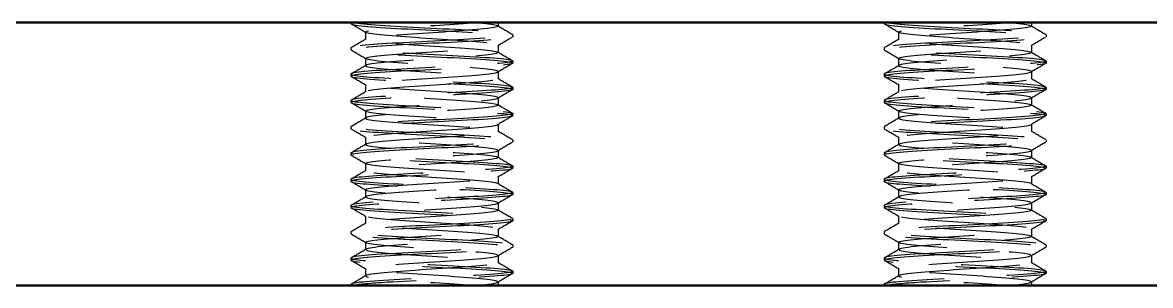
# Model space of a CAD drawing. Header units: millimetres. Extents: x 0 to 420, y 0 to 297.
# Drawn here: x 64.89 to 86.38, y 79.97 to 84.97 of the extents above; entities that cross this region are included whole.
import ezdxf

# ---------------------------------------------------------------- set-up
doc = ezdxf.new("R2010")
doc.units = ezdxf.units.MM
doc.header["$LTSCALE"] = 0.75
doc.linetypes.add('HIDDEN2', pattern=[4.7625, 3.175, -1.5875])
doc.layers.add('Hidden', color=7, linetype='HIDDEN2', lineweight=25)
doc.layers.add('Visible', color=7, linetype='Continuous', lineweight=50)

msp = doc.modelspace()

# ---------------------------------------------------------------- linework, layer by layer
at = {"layer": 'Hidden'}
for p, q in [((71.146, 84.968), (71.146, 84.948)), ((73.953, 84.968), (73.953, 84.9)), ((81.306, 84.968), (81.306, 84.948)), ((84.113, 84.968), (84.113, 84.9)), ((71.424, 84.787), (71.424, 84.65)), ((74.232, 84.739), (74.232, 84.698)), ((81.584, 84.787), (81.584, 84.65)), ((84.392, 84.739), (84.392, 84.698)), ((71.146, 84.489), (71.146, 84.448)), ((73.953, 84.537), (73.953, 84.4)), ((81.306, 84.489), (81.306, 84.448)), ((84.113, 84.537), (84.113, 84.4)), ((71.424, 84.287), (71.424, 84.15)), ((81.584, 84.287), (81.584, 84.15)), ((73.953, 84.037), (73.953, 83.9)), ((74.232, 84.239), (74.232, 84.198)), ((84.113, 84.037), (84.113, 83.9)), ((84.392, 84.239), (84.392, 84.198)), ((71.146, 83.989), (71.146, 83.948)), ((81.306, 83.989), (81.306, 83.948)), ((71.424, 83.787), (71.424, 83.65)), ((74.232, 83.739), (74.232, 83.698)), ((81.584, 83.787), (81.584, 83.65)), ((84.392, 83.739), (84.392, 83.698)), ((71.146, 83.489), (71.146, 83.448)), ((73.953, 83.537), (73.953, 83.4)), ((81.306, 83.489), (81.306, 83.448)), ((84.113, 83.537), (84.113, 83.4)), ((71.424, 83.287), (71.424, 83.15)), ((74.232, 83.239), (74.232, 83.198)), ((81.584, 83.287), (81.584, 83.15)), ((84.392, 83.239), (84.392, 83.198)), ((71.146, 82.989), (71.146, 82.948)), ((73.953, 83.037), (73.953, 82.9)), ((81.306, 82.989), (81.306, 82.948)), ((84.113, 83.037), (84.113, 82.9)), ((71.424, 82.787), (71.424, 82.65)), ((81.584, 82.787), (81.584, 82.65)), ((73.953, 82.537), (73.953, 82.4)), ((74.232, 82.739), (74.232, 82.698)), ((84.113, 82.537), (84.113, 82.4)), ((84.392, 82.739), (84.392, 82.698)), ((71.146, 82.489), (71.146, 82.448)), ((81.306, 82.489), (81.306, 82.448)), ((71.424, 82.287), (71.424, 82.15)), ((74.232, 82.239), (74.232, 82.198)), ((81.584, 82.287), (81.584, 82.15)), ((84.392, 82.239), (84.392, 82.198)), ((71.146, 81.989), (71.146, 81.948)), ((73.953, 82.037), (73.953, 81.9)), ((81.306, 81.989), (81.306, 81.948)), ((84.113, 82.037), (84.113, 81.9)), ((71.424, 81.787), (71.424, 81.65)), ((74.232, 81.739), (74.232, 81.698)), ((81.584, 81.787), (81.584, 81.65)), ((84.392, 81.739), (84.392, 81.698)), ((71.146, 81.489), (71.146, 81.448)), ((73.953, 81.537), (73.953, 81.4)), ((81.306, 81.489), (81.306, 81.448)), ((84.113, 81.537), (84.113, 81.4)), ((71.424, 81.287), (71.424, 81.15)), ((74.232, 81.239), (74.232, 81.198)), ((81.584, 81.287), (81.584, 81.15)), ((84.392, 81.239), (84.392, 81.198)), ((73.953, 81.037), (73.953, 80.9)), ((84.113, 81.037), (84.113, 80.9)), ((71.146, 80.989), (71.146, 80.948)), ((81.306, 80.989), (81.306, 80.948)), ((71.424, 80.787), (71.424, 80.65)), ((74.232, 80.739), (74.232, 80.698)), ((81.584, 80.787), (81.584, 80.65)), ((84.392, 80.739), (84.392, 80.698)), ((71.146, 80.489), (71.146, 80.448)), ((73.953, 80.537), (73.953, 80.4)), ((81.306, 80.489), (81.306, 80.448)), ((84.113, 80.537), (84.113, 80.4)), ((71.424, 80.287), (71.424, 80.15)), ((74.232, 80.239), (74.232, 80.198)), ((81.584, 80.287), (81.584, 80.15)), ((84.392, 80.239), (84.392, 80.198)), ((71.146, 79.989), (71.146, 79.968)), ((73.953, 80.037), (73.953, 79.968)), ((81.306, 79.989), (81.306, 79.968)), ((84.113, 80.037), (84.113, 79.968))]:
    msp.add_line(p, q, dxfattribs=at)
for points, knots in [([(71.198, 84.968), (71.036, 84.936), (71.29, 84.904), (71.806, 84.871), (72.321, 84.839), (73.061, 84.806), (73.575, 84.774), (74.089, 84.742), (74.341, 84.709), (74.179, 84.677), (74.017, 84.645), (73.451, 84.612), (72.827, 84.58), (72.203, 84.548), (71.562, 84.515), (71.294, 84.483), (71.026, 84.451), (71.148, 84.418), (71.586, 84.386), (72.024, 84.354), (72.747, 84.322), (73.318, 84.289), (73.889, 84.257), (74.269, 84.225), (74.228, 84.193), (74.188, 84.16), (73.731, 84.128), (73.133, 84.096), (72.535, 84.064), (71.838, 84.032), (71.46, 83.999), (71.083, 83.967), (71.051, 83.935), (71.383, 83.903), (71.715, 83.871), (72.389, 83.839), (73, 83.807), (73.609, 83.774), (74.115, 83.742), (74.212, 83.71), (74.31, 83.678), (73.994, 83.646), (73.454, 83.614), (72.914, 83.582), (72.186, 83.55), (71.706, 83.518), (71.227, 83.486), (71.028, 83.454), (71.227, 83.422), (71.427, 83.39), (72.012, 83.358), (72.632, 83.326), (73.252, 83.294), (73.867, 83.262), (74.109, 83.23), (74.351, 83.198), (74.205, 83.166), (73.759, 83.134), (73.298, 83.101), (72.549, 83.068), (71.981, 83.035), (71.415, 83.002), (71.07, 82.969), (71.162, 82.936), (71.253, 82.903), (71.771, 82.871), (72.395, 82.838), (73.005, 82.806), (73.674, 82.774), (74.001, 82.742), (74.334, 82.709), (74.288, 82.677), (73.893, 82.644), (73.498, 82.611), (72.782, 82.579), (72.186, 82.546), (71.59, 82.514), (71.155, 82.481), (71.146, 82.449), (71.137, 82.416), (71.553, 82.384), (72.141, 82.352), (72.728, 82.319), (73.445, 82.287), (73.855, 82.254), (74.265, 82.222), (74.342, 82.19), (74.039, 82.158), (73.737, 82.125), (73.078, 82.093), (72.459, 82.061), (71.842, 82.029), (71.308, 81.996), (71.179, 81.964), (71.05, 81.932), (71.334, 81.9), (71.86, 81.868), (72.385, 81.836), (73.116, 81.804), (73.614, 81.772), (74.111, 81.739), (74.343, 81.707), (74.171, 81.675), (73.999, 81.643), (73.435, 81.611), (72.817, 81.579), (72.201, 81.547), (71.571, 81.516), (71.301, 81.484), (71.023, 81.451), (71.147, 81.418), (71.596, 81.385), (72.044, 81.353), (72.781, 81.32), (73.353, 81.287), (73.922, 81.255), (74.287, 81.222), (74.224, 81.19), (74.161, 81.157), (73.678, 81.125), (73.069, 81.093), (72.462, 81.06), (71.773, 81.028), (71.418, 80.996), (71.064, 80.964), (71.066, 80.931), (71.424, 80.899), (71.78, 80.867), (72.465, 80.835), (73.068, 80.803), (73.669, 80.771), (74.149, 80.739), (74.221, 80.707), (74.295, 80.674), (73.934, 80.641), (73.363, 80.609), (72.796, 80.576), (72.063, 80.544), (71.612, 80.511), (71.164, 80.479), (71.025, 80.447), (71.278, 80.415), (71.529, 80.383), (72.151, 80.35), (72.772, 80.318), (73.404, 80.286), (73.99, 80.253), (74.169, 80.22), (74.345, 80.188), (74.114, 80.156), (73.616, 80.124), (73.114, 80.092), (72.373, 80.059), (71.846, 80.027), (71.531, 80.007), (71.295, 79.988), (71.198, 79.968)], [13.875934, 13.875934, 13.875934, 13.875934, 15.098656, 15.098656, 15.098656, 16.320212, 16.320212, 16.320212, 17.540627, 17.540627, 17.540627, 18.759927, 18.759927, 18.759927, 19.978139, 19.978139, 19.978139, 21.195288, 21.195288, 21.195288, 22.411399, 22.411399, 22.411399, 23.626498, 23.626498, 23.626498, 24.840609, 24.840609, 24.840609, 26.053758, 26.053758, 26.053758, 27.26597, 27.26597, 27.26597, 28.477267, 28.477267, 28.477267, 29.687675, 29.687675, 29.687675, 30.897218, 30.897218, 30.897218, 32.10592, 32.10592, 32.10592, 33.313804, 33.313804, 33.313804, 34.520894, 34.520894, 34.520894, 35.727213, 35.727213, 35.727213, 36.932784, 36.932784, 36.932784, 38.175753, 38.175753, 38.175753, 39.413974, 39.413974, 39.413974, 40.649238, 40.649238, 40.649238, 41.857464, 41.857464, 41.857464, 43.08722, 43.08722, 43.08722, 44.314363, 44.314363, 44.314363, 45.539005, 45.539005, 45.539005, 46.761252, 46.761252, 46.761252, 47.981213, 47.981213, 47.981213, 49.19899, 49.19899, 49.19899, 50.414686, 50.414686, 50.414686, 51.628402, 51.628402, 51.628402, 52.840237, 52.840237, 52.840237, 54.050289, 54.050289, 54.050289, 55.258652, 55.258652, 55.258652, 56.465423, 56.465423, 56.465423, 57.666633, 57.666633, 57.666633, 58.903767, 58.903767, 58.903767, 60.135185, 60.135185, 60.135185, 61.361347, 61.361347, 61.361347, 62.582692, 62.582692, 62.582692, 63.799643, 63.799643, 63.799643, 65.012609, 65.012609, 65.012609, 66.221984, 66.221984, 66.221984, 67.42815, 67.42815, 67.42815, 68.663005, 68.663005, 68.663005, 69.88722, 69.88722, 69.88722, 71.10254, 71.10254, 71.10254, 72.310585, 72.310585, 72.310585, 73.541054, 73.541054, 73.541054, 74.753275, 74.753275, 74.753275, 75.975721, 75.975721, 75.975721, 76.707787, 76.707787, 76.707787, 76.707787]), ([(71.198, 84.968), (71.36, 84.936), (71.928, 84.904), (72.555, 84.871), (73.181, 84.839), (73.822, 84.806), (74.087, 84.774), (74.352, 84.742), (74.224, 84.709), (73.781, 84.677), (73.338, 84.645), (72.611, 84.612), (72.041, 84.58), (71.473, 84.548), (71.1, 84.515), (71.151, 84.483), (71.201, 84.451), (71.669, 84.418), (72.272, 84.386), (72.874, 84.354), (73.57, 84.322), (73.937, 84.289), (74.304, 84.257), (74.319, 84.225), (73.973, 84.193), (73.627, 84.16), (72.944, 84.128), (72.336, 84.096), (71.729, 84.064), (71.237, 84.032), (71.158, 83.999), (71.079, 83.967), (71.417, 83.935), (71.968, 83.903), (72.519, 83.871), (73.246, 83.839), (73.712, 83.807), (74.178, 83.774), (74.352, 83.742), (74.13, 83.71), (73.908, 83.678), (73.305, 83.646), (72.683, 83.614), (72.061, 83.582), (71.462, 83.55), (71.244, 83.518), (71.026, 83.486), (71.203, 83.454), (71.67, 83.422), (72.136, 83.39), (72.86, 83.358), (73.409, 83.326), (73.958, 83.294), (74.295, 83.262), (74.22, 83.23), (74.145, 83.198), (73.663, 83.166), (73.061, 83.134), (72.441, 83.101), (71.737, 83.068), (71.391, 83.035), (71.046, 83.002), (71.082, 82.969), (71.476, 82.936), (71.869, 82.903), (72.589, 82.871), (73.19, 82.838), (73.778, 82.806), (74.211, 82.774), (74.231, 82.742), (74.251, 82.709), (73.839, 82.677), (73.25, 82.644), (72.662, 82.611), (71.939, 82.579), (71.525, 82.546), (71.111, 82.514), (71.034, 82.481), (71.341, 82.449), (71.647, 82.416), (72.314, 82.384), (72.934, 82.352), (73.554, 82.319), (74.084, 82.287), (74.204, 82.254), (74.322, 82.222), (74.023, 82.19), (73.487, 82.158), (72.952, 82.125), (72.218, 82.093), (71.728, 82.061), (71.24, 82.029), (71.028, 81.996), (71.221, 81.964), (71.414, 81.932), (71.997, 81.9), (72.62, 81.868), (73.242, 81.836), (73.861, 81.804), (74.107, 81.772), (74.352, 81.739), (74.207, 81.707), (73.76, 81.675), (73.313, 81.643), (72.594, 81.611), (72.032, 81.579), (71.473, 81.547), (71.106, 81.516), (71.149, 81.484), (71.194, 81.451), (71.672, 81.418), (72.286, 81.385), (72.897, 81.353), (73.6, 81.32), (73.959, 81.287), (74.317, 81.255), (74.31, 81.222), (73.942, 81.19), (73.576, 81.157), (72.877, 81.125), (72.272, 81.093), (71.669, 81.06), (71.201, 81.028), (71.151, 80.996), (71.1, 80.964), (71.469, 80.931), (72.034, 80.899), (72.597, 80.867), (73.318, 80.835), (73.764, 80.803), (74.209, 80.771), (74.351, 80.739), (74.106, 80.707), (73.855, 80.674), (73.214, 80.641), (72.58, 80.609), (71.952, 80.576), (71.376, 80.544), (71.204, 80.511), (71.034, 80.479), (71.273, 80.447), (71.778, 80.415), (72.279, 80.383), (73.009, 80.35), (73.53, 80.318), (74.06, 80.286), (74.337, 80.253), (74.189, 80.22), (74.043, 80.188), (73.496, 80.156), (72.877, 80.124), (72.253, 80.092), (71.599, 80.059), (71.313, 80.027), (71.143, 80.007), (71.101, 79.988), (71.198, 79.968)], [14.3984, 14.3984, 14.3984, 14.3984, 15.621123, 15.621123, 15.621123, 16.842678, 16.842678, 16.842678, 18.063093, 18.063093, 18.063093, 19.282394, 19.282394, 19.282394, 20.500605, 20.500605, 20.500605, 21.717754, 21.717754, 21.717754, 22.933865, 22.933865, 22.933865, 24.148964, 24.148964, 24.148964, 25.363076, 25.363076, 25.363076, 26.576225, 26.576225, 26.576225, 27.788436, 27.788436, 27.788436, 28.999734, 28.999734, 28.999734, 30.210142, 30.210142, 30.210142, 31.419685, 31.419685, 31.419685, 32.628386, 32.628386, 32.628386, 33.83627, 33.83627, 33.83627, 35.04336, 35.04336, 35.04336, 36.249679, 36.249679, 36.249679, 37.455251, 37.455251, 37.455251, 38.69822, 38.69822, 38.69822, 39.93644, 39.93644, 39.93644, 41.171705, 41.171705, 41.171705, 42.379931, 42.379931, 42.379931, 43.609686, 43.609686, 43.609686, 44.83683, 44.83683, 44.83683, 46.061471, 46.061471, 46.061471, 47.283719, 47.283719, 47.283719, 48.503679, 48.503679, 48.503679, 49.721456, 49.721456, 49.721456, 50.937152, 50.937152, 50.937152, 52.150869, 52.150869, 52.150869, 53.362704, 53.362704, 53.362704, 54.572755, 54.572755, 54.572755, 55.781119, 55.781119, 55.781119, 56.987889, 56.987889, 56.987889, 58.189099, 58.189099, 58.189099, 59.426233, 59.426233, 59.426233, 60.657651, 60.657651, 60.657651, 61.883813, 61.883813, 61.883813, 63.105158, 63.105158, 63.105158, 64.32211, 64.32211, 64.32211, 65.535076, 65.535076, 65.535076, 66.74445, 66.74445, 66.74445, 67.950616, 67.950616, 67.950616, 69.185472, 69.185472, 69.185472, 70.409687, 70.409687, 70.409687, 71.625007, 71.625007, 71.625007, 72.833051, 72.833051, 72.833051, 74.06352, 74.06352, 74.06352, 75.275742, 75.275742, 75.275742, 76.498187, 76.498187, 76.498187, 77.230253, 77.230253, 77.230253, 77.230253]), ([(73.514, 79.968), (73.924, 80.003), (74.064, 80.037), (73.84, 80.071), (73.617, 80.105), (73.05, 80.139), (72.514, 80.173), (71.979, 80.207), (71.519, 80.241), (71.438, 80.275), (71.358, 80.309), (71.662, 80.343), (72.151, 80.377), (72.639, 80.411), (73.271, 80.445), (73.631, 80.479), (73.99, 80.513), (74.049, 80.547), (73.767, 80.581), (73.486, 80.614), (72.889, 80.648), (72.368, 80.682), (71.848, 80.716), (71.445, 80.75), (71.425, 80.784), (71.405, 80.818), (71.767, 80.852), (72.275, 80.885), (72.783, 80.919), (73.394, 80.953), (73.711, 80.987), (74.027, 81.021), (74.022, 81.054), (73.7, 81.088), (73.378, 81.122), (72.764, 81.156), (72.26, 81.189), (71.756, 81.223), (71.4, 81.257), (71.425, 81.291), (71.45, 81.324), (71.853, 81.358), (72.372, 81.392), (72.89, 81.425), (73.482, 81.459), (73.764, 81.493), (74.045, 81.526), (73.994, 81.56), (73.644, 81.594), (73.278, 81.629), (72.615, 81.664), (72.117, 81.699), (71.625, 81.734), (71.338, 81.769), (71.451, 81.803), (71.563, 81.838), (72.064, 81.873), (72.613, 81.907), (73.16, 81.942), (73.708, 81.976), (73.885, 82.011), (74.062, 82.045), (73.856, 82.08), (73.405, 82.114), (72.962, 82.148), (72.321, 82.182), (71.901, 82.215), (71.475, 82.25), (71.312, 82.284), (71.521, 82.318), (71.729, 82.352), (72.29, 82.387), (72.83, 82.421), (73.369, 82.455), (73.841, 82.489), (73.934, 82.523), (74.027, 82.557), (73.734, 82.591), (73.249, 82.625), (72.765, 82.659), (72.13, 82.693), (71.762, 82.727), (71.395, 82.761), (71.325, 82.795), (71.598, 82.829), (71.87, 82.863), (72.461, 82.897), (72.984, 82.931), (73.506, 82.964), (73.918, 82.998), (73.951, 83.032), (73.983, 83.066), (73.635, 83.1), (73.133, 83.133), (72.631, 83.167), (72.017, 83.201), (71.689, 83.234), (71.361, 83.268), (71.346, 83.302), (71.652, 83.335), (71.968, 83.37), (72.6, 83.405), (73.119, 83.44), (73.635, 83.474), (73.992, 83.509), (73.949, 83.543), (73.908, 83.577), (73.49, 83.61), (72.968, 83.644), (72.438, 83.678), (71.844, 83.713), (71.582, 83.747), (71.32, 83.781), (71.409, 83.815), (71.789, 83.849), (72.168, 83.883), (72.804, 83.917), (73.281, 83.951), (73.755, 83.984), (74.032, 84.018), (73.93, 84.052), (73.828, 84.086), (73.359, 84.12), (72.827, 84.153), (72.279, 84.188), (71.711, 84.223), (71.511, 84.257), (71.31, 84.292), (71.494, 84.327), (71.938, 84.361), (72.373, 84.395), (73.02, 84.429), (73.452, 84.463), (73.88, 84.497), (74.061, 84.531), (73.876, 84.565), (73.686, 84.6), (73.127, 84.634), (72.578, 84.669), (72.04, 84.703), (71.558, 84.737), (71.45, 84.771), (71.34, 84.806), (71.628, 84.84), (72.119, 84.875), (72.562, 84.906), (73.137, 84.937), (73.514, 84.968)], [-62.831853, -62.831853, -62.831853, -62.831853, -61.546745, -61.546745, -61.546745, -60.262925, -60.262925, -60.262925, -58.980363, -58.980363, -58.980363, -57.699029, -57.699029, -57.699029, -56.418892, -56.418892, -56.418892, -55.139922, -55.139922, -55.139922, -53.862092, -53.862092, -53.862092, -52.58537, -52.58537, -52.58537, -51.309728, -51.309728, -51.309728, -50.035138, -50.035138, -50.035138, -48.761571, -48.761571, -48.761571, -47.488999, -47.488999, -47.488999, -46.217393, -46.217393, -46.217393, -44.946726, -44.946726, -44.946726, -43.676971, -43.676971, -43.676971, -42.4081, -42.4081, -42.4081, -41.082847, -41.082847, -41.082847, -39.774673, -39.774673, -39.774673, -38.470038, -38.470038, -38.470038, -37.168799, -37.168799, -37.168799, -35.870816, -35.870816, -35.870816, -34.59571, -34.59571, -34.59571, -33.303788, -33.303788, -33.303788, -32.014722, -32.014722, -32.014722, -30.728387, -30.728387, -30.728387, -29.444656, -29.444656, -29.444656, -28.163408, -28.163408, -28.163408, -26.884522, -26.884522, -26.884522, -25.607879, -25.607879, -25.607879, -24.333366, -24.333366, -24.333366, -23.060866, -23.060866, -23.060866, -21.790269, -21.790269, -21.790269, -20.521464, -20.521464, -20.521464, -19.2134, -19.2134, -19.2134, -17.912271, -17.912271, -17.912271, -16.641679, -16.641679, -16.641679, -15.352658, -15.352658, -15.352658, -14.068973, -14.068973, -14.068973, -12.790133, -12.790133, -12.790133, -11.515664, -11.515664, -11.515664, -10.24511, -10.24511, -10.24511, -8.937218, -8.937218, -8.937218, -7.629671, -7.629671, -7.629671, -6.346354, -6.346354, -6.346354, -5.072199, -5.072199, -5.072199, -3.765408, -3.765408, -3.765408, -2.482862, -2.482862, -2.482862, -1.178357, -1.178357, -1.178357, 0, 0, 0, 0]), ([(73.514, 84.968), (73.924, 84.934), (74.064, 84.9), (73.84, 84.866), (73.617, 84.832), (73.05, 84.798), (72.514, 84.764), (71.979, 84.73), (71.519, 84.696), (71.438, 84.662), (71.358, 84.628), (71.662, 84.594), (72.151, 84.56), (72.639, 84.526), (73.271, 84.492), (73.631, 84.458), (73.99, 84.424), (74.049, 84.39), (73.767, 84.356), (73.486, 84.322), (72.889, 84.289), (72.368, 84.255), (71.848, 84.221), (71.445, 84.187), (71.425, 84.153), (71.405, 84.119), (71.767, 84.085), (72.275, 84.052), (72.783, 84.018), (73.394, 83.984), (73.711, 83.95), (74.027, 83.916), (74.022, 83.883), (73.7, 83.849), (73.378, 83.815), (72.764, 83.781), (72.26, 83.748), (71.756, 83.714), (71.4, 83.68), (71.425, 83.646), (71.45, 83.613), (71.853, 83.579), (72.372, 83.545), (72.89, 83.512), (73.482, 83.478), (73.764, 83.444), (74.045, 83.411), (73.994, 83.377), (73.644, 83.343), (73.278, 83.308), (72.615, 83.273), (72.117, 83.238), (71.625, 83.203), (71.338, 83.168), (71.451, 83.134), (71.563, 83.099), (72.064, 83.064), (72.613, 83.03), (73.16, 82.995), (73.708, 82.961), (73.885, 82.926), (74.062, 82.892), (73.856, 82.857), (73.405, 82.823), (72.962, 82.789), (72.321, 82.755), (71.901, 82.722), (71.475, 82.687), (71.312, 82.653), (71.521, 82.619), (71.729, 82.585), (72.29, 82.55), (72.83, 82.516), (73.369, 82.482), (73.841, 82.448), (73.934, 82.414), (74.027, 82.38), (73.734, 82.346), (73.249, 82.312), (72.765, 82.278), (72.13, 82.244), (71.762, 82.21), (71.395, 82.176), (71.325, 82.142), (71.598, 82.108), (71.87, 82.074), (72.461, 82.04), (72.984, 82.006), (73.506, 81.972), (73.918, 81.939), (73.951, 81.905), (73.983, 81.871), (73.635, 81.837), (73.133, 81.804), (72.631, 81.77), (72.017, 81.736), (71.689, 81.703), (71.361, 81.669), (71.346, 81.635), (71.652, 81.602), (71.968, 81.567), (72.6, 81.532), (73.119, 81.497), (73.635, 81.463), (73.992, 81.428), (73.949, 81.394), (73.908, 81.36), (73.49, 81.327), (72.968, 81.293), (72.438, 81.259), (71.844, 81.224), (71.582, 81.19), (71.32, 81.156), (71.409, 81.122), (71.789, 81.088), (72.168, 81.054), (72.804, 81.02), (73.281, 80.986), (73.755, 80.952), (74.032, 80.919), (73.93, 80.885), (73.828, 80.851), (73.359, 80.817), (72.827, 80.784), (72.279, 80.749), (71.711, 80.714), (71.511, 80.68), (71.31, 80.645), (71.494, 80.61), (71.938, 80.576), (72.373, 80.542), (73.02, 80.508), (73.452, 80.474), (73.88, 80.44), (74.061, 80.406), (73.876, 80.372), (73.686, 80.337), (73.127, 80.303), (72.578, 80.268), (72.04, 80.234), (71.558, 80.2), (71.45, 80.166), (71.34, 80.131), (71.628, 80.097), (72.119, 80.062), (72.562, 80.031), (73.137, 80), (73.514, 79.968)], [2.020572, 2.020572, 2.020572, 2.020572, 3.305681, 3.305681, 3.305681, 4.5895, 4.5895, 4.5895, 5.872062, 5.872062, 5.872062, 7.153397, 7.153397, 7.153397, 8.433534, 8.433534, 8.433534, 9.712503, 9.712503, 9.712503, 10.990334, 10.990334, 10.990334, 12.267056, 12.267056, 12.267056, 13.542697, 13.542697, 13.542697, 14.817288, 14.817288, 14.817288, 16.090855, 16.090855, 16.090855, 17.363427, 17.363427, 17.363427, 18.635033, 18.635033, 18.635033, 19.905699, 19.905699, 19.905699, 21.175454, 21.175454, 21.175454, 22.444326, 22.444326, 22.444326, 23.769579, 23.769579, 23.769579, 25.077753, 25.077753, 25.077753, 26.382387, 26.382387, 26.382387, 27.683626, 27.683626, 27.683626, 28.981609, 28.981609, 28.981609, 30.256716, 30.256716, 30.256716, 31.548638, 31.548638, 31.548638, 32.837703, 32.837703, 32.837703, 34.124039, 34.124039, 34.124039, 35.407769, 35.407769, 35.407769, 36.689018, 36.689018, 36.689018, 37.967904, 37.967904, 37.967904, 39.244546, 39.244546, 39.244546, 40.51906, 40.51906, 40.51906, 41.791559, 41.791559, 41.791559, 43.062156, 43.062156, 43.062156, 44.330962, 44.330962, 44.330962, 45.639026, 45.639026, 45.639026, 46.940154, 46.940154, 46.940154, 48.210746, 48.210746, 48.210746, 49.499767, 49.499767, 49.499767, 50.783452, 50.783452, 50.783452, 52.062293, 52.062293, 52.062293, 53.336762, 53.336762, 53.336762, 54.607316, 54.607316, 54.607316, 55.915208, 55.915208, 55.915208, 57.222755, 57.222755, 57.222755, 58.506072, 58.506072, 58.506072, 59.780226, 59.780226, 59.780226, 61.087017, 61.087017, 61.087017, 62.369563, 62.369563, 62.369563, 63.674068, 63.674068, 63.674068, 64.852426, 64.852426, 64.852426, 64.852426]), ([(81.358, 84.968), (81.196, 84.936), (81.45, 84.904), (81.966, 84.871), (82.481, 84.839), (83.221, 84.806), (83.735, 84.774), (84.249, 84.742), (84.501, 84.709), (84.339, 84.677), (84.177, 84.645), (83.611, 84.612), (82.987, 84.58), (82.363, 84.548), (81.722, 84.515), (81.454, 84.483), (81.186, 84.451), (81.308, 84.418), (81.746, 84.386), (82.184, 84.354), (82.907, 84.322), (83.478, 84.289), (84.049, 84.257), (84.429, 84.225), (84.388, 84.193), (84.348, 84.16), (83.891, 84.128), (83.293, 84.096), (82.695, 84.064), (81.998, 84.032), (81.62, 83.999), (81.243, 83.967), (81.211, 83.935), (81.543, 83.903), (81.875, 83.871), (82.549, 83.839), (83.16, 83.807), (83.769, 83.774), (84.275, 83.742), (84.372, 83.71), (84.47, 83.678), (84.154, 83.646), (83.614, 83.614), (83.074, 83.582), (82.346, 83.55), (81.866, 83.518), (81.387, 83.486), (81.188, 83.454), (81.387, 83.422), (81.587, 83.39), (82.172, 83.358), (82.792, 83.326), (83.412, 83.294), (84.027, 83.262), (84.269, 83.23), (84.511, 83.198), (84.365, 83.166), (83.919, 83.134), (83.458, 83.101), (82.709, 83.068), (82.141, 83.035), (81.575, 83.002), (81.23, 82.969), (81.322, 82.936), (81.413, 82.903), (81.931, 82.871), (82.555, 82.838), (83.165, 82.806), (83.834, 82.774), (84.161, 82.742), (84.494, 82.709), (84.448, 82.677), (84.053, 82.644), (83.658, 82.611), (82.942, 82.579), (82.346, 82.546), (81.75, 82.514), (81.315, 82.481), (81.306, 82.449), (81.297, 82.416), (81.713, 82.384), (82.301, 82.352), (82.888, 82.319), (83.605, 82.287), (84.015, 82.254), (84.425, 82.222), (84.502, 82.19), (84.199, 82.158), (83.897, 82.125), (83.238, 82.093), (82.619, 82.061), (82.002, 82.029), (81.468, 81.996), (81.339, 81.964), (81.21, 81.932), (81.494, 81.9), (82.02, 81.868), (82.545, 81.836), (83.276, 81.804), (83.774, 81.772), (84.271, 81.739), (84.503, 81.707), (84.331, 81.675), (84.159, 81.643), (83.595, 81.611), (82.977, 81.579), (82.361, 81.547), (81.731, 81.516), (81.461, 81.484), (81.183, 81.451), (81.307, 81.418), (81.756, 81.385), (82.204, 81.353), (82.941, 81.32), (83.513, 81.287), (84.082, 81.255), (84.447, 81.222), (84.384, 81.19), (84.321, 81.157), (83.838, 81.125), (83.229, 81.093), (82.622, 81.06), (81.933, 81.028), (81.578, 80.996), (81.224, 80.964), (81.226, 80.931), (81.584, 80.899), (81.94, 80.867), (82.625, 80.835), (83.228, 80.803), (83.829, 80.771), (84.309, 80.739), (84.381, 80.707), (84.455, 80.674), (84.094, 80.641), (83.523, 80.609), (82.956, 80.576), (82.223, 80.544), (81.772, 80.511), (81.324, 80.479), (81.185, 80.447), (81.438, 80.415), (81.689, 80.383), (82.311, 80.35), (82.932, 80.318), (83.564, 80.286), (84.15, 80.253), (84.329, 80.22), (84.505, 80.188), (84.274, 80.156), (83.776, 80.124), (83.274, 80.092), (82.533, 80.059), (82.006, 80.027), (81.691, 80.007), (81.455, 79.988), (81.358, 79.968)], [13.875934, 13.875934, 13.875934, 13.875934, 15.098656, 15.098656, 15.098656, 16.320212, 16.320212, 16.320212, 17.540627, 17.540627, 17.540627, 18.759927, 18.759927, 18.759927, 19.978139, 19.978139, 19.978139, 21.195288, 21.195288, 21.195288, 22.411399, 22.411399, 22.411399, 23.626498, 23.626498, 23.626498, 24.840609, 24.840609, 24.840609, 26.053758, 26.053758, 26.053758, 27.26597, 27.26597, 27.26597, 28.477267, 28.477267, 28.477267, 29.687675, 29.687675, 29.687675, 30.897218, 30.897218, 30.897218, 32.10592, 32.10592, 32.10592, 33.313804, 33.313804, 33.313804, 34.520894, 34.520894, 34.520894, 35.727213, 35.727213, 35.727213, 36.932784, 36.932784, 36.932784, 38.175753, 38.175753, 38.175753, 39.413974, 39.413974, 39.413974, 40.649238, 40.649238, 40.649238, 41.857464, 41.857464, 41.857464, 43.08722, 43.08722, 43.08722, 44.314363, 44.314363, 44.314363, 45.539005, 45.539005, 45.539005, 46.761252, 46.761252, 46.761252, 47.981213, 47.981213, 47.981213, 49.19899, 49.19899, 49.19899, 50.414686, 50.414686, 50.414686, 51.628402, 51.628402, 51.628402, 52.840237, 52.840237, 52.840237, 54.050289, 54.050289, 54.050289, 55.258652, 55.258652, 55.258652, 56.465423, 56.465423, 56.465423, 57.666633, 57.666633, 57.666633, 58.903767, 58.903767, 58.903767, 60.135185, 60.135185, 60.135185, 61.361347, 61.361347, 61.361347, 62.582692, 62.582692, 62.582692, 63.799643, 63.799643, 63.799643, 65.012609, 65.012609, 65.012609, 66.221984, 66.221984, 66.221984, 67.42815, 67.42815, 67.42815, 68.663005, 68.663005, 68.663005, 69.88722, 69.88722, 69.88722, 71.10254, 71.10254, 71.10254, 72.310585, 72.310585, 72.310585, 73.541054, 73.541054, 73.541054, 74.753275, 74.753275, 74.753275, 75.975721, 75.975721, 75.975721, 76.707787, 76.707787, 76.707787, 76.707787]), ([(81.358, 84.968), (81.52, 84.936), (82.088, 84.904), (82.715, 84.871), (83.341, 84.839), (83.982, 84.806), (84.247, 84.774), (84.512, 84.742), (84.384, 84.709), (83.941, 84.677), (83.498, 84.645), (82.771, 84.612), (82.201, 84.58), (81.633, 84.548), (81.26, 84.515), (81.311, 84.483), (81.361, 84.451), (81.829, 84.418), (82.432, 84.386), (83.034, 84.354), (83.73, 84.322), (84.097, 84.289), (84.464, 84.257), (84.479, 84.225), (84.133, 84.193), (83.787, 84.16), (83.104, 84.128), (82.496, 84.096), (81.889, 84.064), (81.397, 84.032), (81.318, 83.999), (81.239, 83.967), (81.577, 83.935), (82.128, 83.903), (82.679, 83.871), (83.406, 83.839), (83.872, 83.807), (84.338, 83.774), (84.512, 83.742), (84.29, 83.71), (84.068, 83.678), (83.465, 83.646), (82.843, 83.614), (82.221, 83.582), (81.622, 83.55), (81.404, 83.518), (81.186, 83.486), (81.363, 83.454), (81.83, 83.422), (82.296, 83.39), (83.02, 83.358), (83.569, 83.326), (84.118, 83.294), (84.455, 83.262), (84.38, 83.23), (84.305, 83.198), (83.823, 83.166), (83.221, 83.134), (82.601, 83.101), (81.897, 83.068), (81.551, 83.035), (81.206, 83.002), (81.242, 82.969), (81.636, 82.936), (82.029, 82.903), (82.749, 82.871), (83.35, 82.838), (83.938, 82.806), (84.371, 82.774), (84.391, 82.742), (84.411, 82.709), (83.999, 82.677), (83.41, 82.644), (82.822, 82.611), (82.099, 82.579), (81.685, 82.546), (81.271, 82.514), (81.194, 82.481), (81.501, 82.449), (81.807, 82.416), (82.474, 82.384), (83.094, 82.352), (83.714, 82.319), (84.244, 82.287), (84.364, 82.254), (84.482, 82.222), (84.183, 82.19), (83.647, 82.158), (83.112, 82.125), (82.378, 82.093), (81.888, 82.061), (81.4, 82.029), (81.188, 81.996), (81.381, 81.964), (81.574, 81.932), (82.157, 81.9), (82.78, 81.868), (83.402, 81.836), (84.021, 81.804), (84.267, 81.772), (84.512, 81.739), (84.367, 81.707), (83.92, 81.675), (83.473, 81.643), (82.754, 81.611), (82.192, 81.579), (81.633, 81.547), (81.266, 81.516), (81.309, 81.484), (81.354, 81.451), (81.832, 81.418), (82.446, 81.385), (83.057, 81.353), (83.76, 81.32), (84.119, 81.287), (84.477, 81.255), (84.47, 81.222), (84.102, 81.19), (83.736, 81.157), (83.037, 81.125), (82.432, 81.093), (81.829, 81.06), (81.361, 81.028), (81.311, 80.996), (81.26, 80.964), (81.629, 80.931), (82.194, 80.899), (82.757, 80.867), (83.478, 80.835), (83.924, 80.803), (84.369, 80.771), (84.511, 80.739), (84.266, 80.707), (84.015, 80.674), (83.374, 80.641), (82.74, 80.609), (82.112, 80.576), (81.536, 80.544), (81.364, 80.511), (81.194, 80.479), (81.433, 80.447), (81.938, 80.415), (82.439, 80.383), (83.169, 80.35), (83.69, 80.318), (84.22, 80.286), (84.497, 80.253), (84.349, 80.22), (84.203, 80.188), (83.656, 80.156), (83.037, 80.124), (82.413, 80.092), (81.759, 80.059), (81.473, 80.027), (81.303, 80.007), (81.261, 79.988), (81.358, 79.968)], [14.3984, 14.3984, 14.3984, 14.3984, 15.621123, 15.621123, 15.621123, 16.842678, 16.842678, 16.842678, 18.063093, 18.063093, 18.063093, 19.282394, 19.282394, 19.282394, 20.500605, 20.500605, 20.500605, 21.717754, 21.717754, 21.717754, 22.933865, 22.933865, 22.933865, 24.148964, 24.148964, 24.148964, 25.363076, 25.363076, 25.363076, 26.576225, 26.576225, 26.576225, 27.788436, 27.788436, 27.788436, 28.999734, 28.999734, 28.999734, 30.210142, 30.210142, 30.210142, 31.419685, 31.419685, 31.419685, 32.628386, 32.628386, 32.628386, 33.83627, 33.83627, 33.83627, 35.04336, 35.04336, 35.04336, 36.249679, 36.249679, 36.249679, 37.455251, 37.455251, 37.455251, 38.69822, 38.69822, 38.69822, 39.93644, 39.93644, 39.93644, 41.171705, 41.171705, 41.171705, 42.379931, 42.379931, 42.379931, 43.609686, 43.609686, 43.609686, 44.83683, 44.83683, 44.83683, 46.061471, 46.061471, 46.061471, 47.283719, 47.283719, 47.283719, 48.503679, 48.503679, 48.503679, 49.721456, 49.721456, 49.721456, 50.937152, 50.937152, 50.937152, 52.150869, 52.150869, 52.150869, 53.362704, 53.362704, 53.362704, 54.572755, 54.572755, 54.572755, 55.781119, 55.781119, 55.781119, 56.987889, 56.987889, 56.987889, 58.189099, 58.189099, 58.189099, 59.426233, 59.426233, 59.426233, 60.657651, 60.657651, 60.657651, 61.883813, 61.883813, 61.883813, 63.105158, 63.105158, 63.105158, 64.32211, 64.32211, 64.32211, 65.535076, 65.535076, 65.535076, 66.74445, 66.74445, 66.74445, 67.950616, 67.950616, 67.950616, 69.185472, 69.185472, 69.185472, 70.409687, 70.409687, 70.409687, 71.625007, 71.625007, 71.625007, 72.833051, 72.833051, 72.833051, 74.06352, 74.06352, 74.06352, 75.275742, 75.275742, 75.275742, 76.498187, 76.498187, 76.498187, 77.230253, 77.230253, 77.230253, 77.230253]), ([(83.674, 79.968), (84.084, 80.003), (84.224, 80.037), (84, 80.071), (83.777, 80.105), (83.21, 80.139), (82.674, 80.173), (82.139, 80.207), (81.679, 80.241), (81.598, 80.275), (81.518, 80.309), (81.822, 80.343), (82.311, 80.377), (82.799, 80.411), (83.431, 80.445), (83.791, 80.479), (84.15, 80.513), (84.209, 80.547), (83.927, 80.581), (83.646, 80.614), (83.049, 80.648), (82.528, 80.682), (82.008, 80.716), (81.605, 80.75), (81.585, 80.784), (81.565, 80.818), (81.927, 80.852), (82.435, 80.885), (82.943, 80.919), (83.554, 80.953), (83.871, 80.987), (84.187, 81.021), (84.182, 81.054), (83.86, 81.088), (83.538, 81.122), (82.924, 81.156), (82.42, 81.189), (81.916, 81.223), (81.56, 81.257), (81.585, 81.291), (81.61, 81.324), (82.013, 81.358), (82.532, 81.392), (83.05, 81.425), (83.642, 81.459), (83.924, 81.493), (84.205, 81.526), (84.154, 81.56), (83.804, 81.594), (83.438, 81.629), (82.775, 81.664), (82.277, 81.699), (81.785, 81.734), (81.498, 81.769), (81.611, 81.803), (81.723, 81.838), (82.224, 81.873), (82.773, 81.907), (83.32, 81.942), (83.868, 81.976), (84.045, 82.011), (84.222, 82.045), (84.016, 82.08), (83.565, 82.114), (83.122, 82.148), (82.481, 82.182), (82.061, 82.215), (81.635, 82.25), (81.472, 82.284), (81.681, 82.318), (81.889, 82.352), (82.45, 82.387), (82.99, 82.421), (83.529, 82.455), (84.001, 82.489), (84.094, 82.523), (84.187, 82.557), (83.894, 82.591), (83.409, 82.625), (82.925, 82.659), (82.29, 82.693), (81.922, 82.727), (81.555, 82.761), (81.485, 82.795), (81.758, 82.829), (82.03, 82.863), (82.621, 82.897), (83.144, 82.931), (83.666, 82.964), (84.078, 82.998), (84.111, 83.032), (84.143, 83.066), (83.795, 83.1), (83.293, 83.133), (82.791, 83.167), (82.177, 83.201), (81.849, 83.234), (81.521, 83.268), (81.506, 83.302), (81.812, 83.335), (82.128, 83.37), (82.76, 83.405), (83.279, 83.44), (83.795, 83.474), (84.152, 83.509), (84.109, 83.543), (84.068, 83.577), (83.65, 83.61), (83.128, 83.644), (82.598, 83.678), (82.004, 83.713), (81.742, 83.747), (81.48, 83.781), (81.569, 83.815), (81.949, 83.849), (82.328, 83.883), (82.964, 83.917), (83.441, 83.951), (83.915, 83.984), (84.192, 84.018), (84.09, 84.052), (83.988, 84.086), (83.519, 84.12), (82.987, 84.153), (82.439, 84.188), (81.871, 84.223), (81.671, 84.257), (81.47, 84.292), (81.654, 84.327), (82.098, 84.361), (82.533, 84.395), (83.18, 84.429), (83.612, 84.463), (84.04, 84.497), (84.221, 84.531), (84.036, 84.565), (83.846, 84.6), (83.287, 84.634), (82.738, 84.669), (82.2, 84.703), (81.718, 84.737), (81.61, 84.771), (81.5, 84.806), (81.788, 84.84), (82.279, 84.875), (82.722, 84.906), (83.297, 84.937), (83.674, 84.968)], [-62.831853, -62.831853, -62.831853, -62.831853, -61.546745, -61.546745, -61.546745, -60.262925, -60.262925, -60.262925, -58.980363, -58.980363, -58.980363, -57.699029, -57.699029, -57.699029, -56.418892, -56.418892, -56.418892, -55.139922, -55.139922, -55.139922, -53.862092, -53.862092, -53.862092, -52.58537, -52.58537, -52.58537, -51.309728, -51.309728, -51.309728, -50.035138, -50.035138, -50.035138, -48.761571, -48.761571, -48.761571, -47.488999, -47.488999, -47.488999, -46.217393, -46.217393, -46.217393, -44.946726, -44.946726, -44.946726, -43.676971, -43.676971, -43.676971, -42.4081, -42.4081, -42.4081, -41.082847, -41.082847, -41.082847, -39.774673, -39.774673, -39.774673, -38.470038, -38.470038, -38.470038, -37.168799, -37.168799, -37.168799, -35.870816, -35.870816, -35.870816, -34.59571, -34.59571, -34.59571, -33.303788, -33.303788, -33.303788, -32.014722, -32.014722, -32.014722, -30.728387, -30.728387, -30.728387, -29.444656, -29.444656, -29.444656, -28.163408, -28.163408, -28.163408, -26.884522, -26.884522, -26.884522, -25.607879, -25.607879, -25.607879, -24.333366, -24.333366, -24.333366, -23.060866, -23.060866, -23.060866, -21.790269, -21.790269, -21.790269, -20.521464, -20.521464, -20.521464, -19.2134, -19.2134, -19.2134, -17.912271, -17.912271, -17.912271, -16.641679, -16.641679, -16.641679, -15.352658, -15.352658, -15.352658, -14.068973, -14.068973, -14.068973, -12.790133, -12.790133, -12.790133, -11.515664, -11.515664, -11.515664, -10.24511, -10.24511, -10.24511, -8.937218, -8.937218, -8.937218, -7.629671, -7.629671, -7.629671, -6.346354, -6.346354, -6.346354, -5.072199, -5.072199, -5.072199, -3.765408, -3.765408, -3.765408, -2.482862, -2.482862, -2.482862, -1.178357, -1.178357, -1.178357, 0, 0, 0, 0]), ([(83.674, 84.968), (84.084, 84.934), (84.224, 84.9), (84, 84.866), (83.777, 84.832), (83.21, 84.798), (82.674, 84.764), (82.139, 84.73), (81.679, 84.696), (81.598, 84.662), (81.518, 84.628), (81.822, 84.594), (82.311, 84.56), (82.799, 84.526), (83.431, 84.492), (83.791, 84.458), (84.15, 84.424), (84.209, 84.39), (83.927, 84.356), (83.646, 84.322), (83.049, 84.289), (82.528, 84.255), (82.008, 84.221), (81.605, 84.187), (81.585, 84.153), (81.565, 84.119), (81.927, 84.085), (82.435, 84.052), (82.943, 84.018), (83.554, 83.984), (83.871, 83.95), (84.187, 83.916), (84.182, 83.883), (83.86, 83.849), (83.538, 83.815), (82.924, 83.781), (82.42, 83.748), (81.916, 83.714), (81.56, 83.68), (81.585, 83.646), (81.61, 83.613), (82.013, 83.579), (82.532, 83.545), (83.05, 83.512), (83.642, 83.478), (83.924, 83.444), (84.205, 83.411), (84.154, 83.377), (83.804, 83.343), (83.438, 83.308), (82.775, 83.273), (82.277, 83.238), (81.785, 83.203), (81.498, 83.168), (81.611, 83.134), (81.723, 83.099), (82.224, 83.064), (82.773, 83.03), (83.32, 82.995), (83.868, 82.961), (84.045, 82.926), (84.222, 82.892), (84.016, 82.857), (83.565, 82.823), (83.122, 82.789), (82.481, 82.755), (82.061, 82.722), (81.635, 82.687), (81.472, 82.653), (81.681, 82.619), (81.889, 82.585), (82.45, 82.55), (82.99, 82.516), (83.529, 82.482), (84.001, 82.448), (84.094, 82.414), (84.187, 82.38), (83.894, 82.346), (83.409, 82.312), (82.925, 82.278), (82.29, 82.244), (81.922, 82.21), (81.555, 82.176), (81.485, 82.142), (81.758, 82.108), (82.03, 82.074), (82.621, 82.04), (83.144, 82.006), (83.666, 81.972), (84.078, 81.939), (84.111, 81.905), (84.143, 81.871), (83.795, 81.837), (83.293, 81.804), (82.791, 81.77), (82.177, 81.736), (81.849, 81.703), (81.521, 81.669), (81.506, 81.635), (81.812, 81.602), (82.128, 81.567), (82.76, 81.532), (83.279, 81.497), (83.795, 81.463), (84.152, 81.428), (84.109, 81.394), (84.068, 81.36), (83.65, 81.327), (83.128, 81.293), (82.598, 81.259), (82.004, 81.224), (81.742, 81.19), (81.48, 81.156), (81.569, 81.122), (81.949, 81.088), (82.328, 81.054), (82.964, 81.02), (83.441, 80.986), (83.915, 80.952), (84.192, 80.919), (84.09, 80.885), (83.988, 80.851), (83.519, 80.817), (82.987, 80.784), (82.439, 80.749), (81.871, 80.714), (81.671, 80.68), (81.47, 80.645), (81.654, 80.61), (82.098, 80.576), (82.533, 80.542), (83.18, 80.508), (83.612, 80.474), (84.04, 80.44), (84.221, 80.406), (84.036, 80.372), (83.846, 80.337), (83.287, 80.303), (82.738, 80.268), (82.2, 80.234), (81.718, 80.2), (81.61, 80.166), (81.5, 80.131), (81.788, 80.097), (82.279, 80.062), (82.722, 80.031), (83.297, 80), (83.674, 79.968)], [2.020572, 2.020572, 2.020572, 2.020572, 3.305681, 3.305681, 3.305681, 4.5895, 4.5895, 4.5895, 5.872062, 5.872062, 5.872062, 7.153397, 7.153397, 7.153397, 8.433534, 8.433534, 8.433534, 9.712503, 9.712503, 9.712503, 10.990334, 10.990334, 10.990334, 12.267056, 12.267056, 12.267056, 13.542697, 13.542697, 13.542697, 14.817288, 14.817288, 14.817288, 16.090855, 16.090855, 16.090855, 17.363427, 17.363427, 17.363427, 18.635033, 18.635033, 18.635033, 19.905699, 19.905699, 19.905699, 21.175454, 21.175454, 21.175454, 22.444326, 22.444326, 22.444326, 23.769579, 23.769579, 23.769579, 25.077753, 25.077753, 25.077753, 26.382387, 26.382387, 26.382387, 27.683626, 27.683626, 27.683626, 28.981609, 28.981609, 28.981609, 30.256716, 30.256716, 30.256716, 31.548638, 31.548638, 31.548638, 32.837703, 32.837703, 32.837703, 34.124039, 34.124039, 34.124039, 35.407769, 35.407769, 35.407769, 36.689018, 36.689018, 36.689018, 37.967904, 37.967904, 37.967904, 39.244546, 39.244546, 39.244546, 40.51906, 40.51906, 40.51906, 41.791559, 41.791559, 41.791559, 43.062156, 43.062156, 43.062156, 44.330962, 44.330962, 44.330962, 45.639026, 45.639026, 45.639026, 46.940154, 46.940154, 46.940154, 48.210746, 48.210746, 48.210746, 49.499767, 49.499767, 49.499767, 50.783452, 50.783452, 50.783452, 52.062293, 52.062293, 52.062293, 53.336762, 53.336762, 53.336762, 54.607316, 54.607316, 54.607316, 55.915208, 55.915208, 55.915208, 57.222755, 57.222755, 57.222755, 58.506072, 58.506072, 58.506072, 59.780226, 59.780226, 59.780226, 61.087017, 61.087017, 61.087017, 62.369563, 62.369563, 62.369563, 63.674068, 63.674068, 63.674068, 64.852426, 64.852426, 64.852426, 64.852426])]:
    msp.add_open_spline(points, degree=3, knots=knots, dxfattribs=at)
for points in [[(71.432, 84.778), (71.338, 84.832), (71.245, 84.887), (71.152, 84.941)], [(73.946, 84.909), (74.039, 84.855), (74.132, 84.8), (74.225, 84.746)], [(81.592, 84.778), (81.498, 84.832), (81.405, 84.887), (81.312, 84.941)], [(84.106, 84.909), (84.199, 84.855), (84.292, 84.8), (84.385, 84.746)], [(74.225, 84.691), (74.132, 84.637), (74.039, 84.582), (73.946, 84.528)], [(84.385, 84.691), (84.292, 84.637), (84.199, 84.582), (84.106, 84.528)], [(71.152, 84.496), (71.245, 84.55), (71.338, 84.605), (71.432, 84.659)], [(81.312, 84.496), (81.405, 84.55), (81.498, 84.605), (81.592, 84.659)], [(71.432, 84.278), (71.338, 84.332), (71.245, 84.387), (71.152, 84.441)], [(73.946, 84.409), (74.039, 84.355), (74.132, 84.3), (74.225, 84.246)], [(81.592, 84.278), (81.498, 84.332), (81.405, 84.387), (81.312, 84.441)], [(84.106, 84.409), (84.199, 84.355), (84.292, 84.3), (84.385, 84.246)], [(71.152, 83.996), (71.245, 84.05), (71.338, 84.105), (71.432, 84.159)], [(74.225, 84.191), (74.132, 84.137), (74.039, 84.082), (73.946, 84.028)], [(81.312, 83.996), (81.405, 84.05), (81.498, 84.105), (81.592, 84.159)], [(84.385, 84.191), (84.292, 84.137), (84.199, 84.082), (84.106, 84.028)], [(71.432, 83.778), (71.338, 83.832), (71.245, 83.887), (71.152, 83.941)], [(73.946, 83.909), (74.039, 83.855), (74.132, 83.8), (74.225, 83.746)], [(81.592, 83.778), (81.498, 83.832), (81.405, 83.887), (81.312, 83.941)], [(84.106, 83.909), (84.199, 83.855), (84.292, 83.8), (84.385, 83.746)], [(71.152, 83.496), (71.245, 83.55), (71.338, 83.605), (71.432, 83.659)], [(74.225, 83.691), (74.132, 83.637), (74.039, 83.582), (73.946, 83.528)], [(81.312, 83.496), (81.405, 83.55), (81.498, 83.605), (81.592, 83.659)], [(84.385, 83.691), (84.292, 83.637), (84.199, 83.582), (84.106, 83.528)], [(71.432, 83.278), (71.338, 83.332), (71.245, 83.387), (71.152, 83.441)], [(73.946, 83.409), (74.039, 83.355), (74.132, 83.3), (74.225, 83.246)], [(81.592, 83.278), (81.498, 83.332), (81.405, 83.387), (81.312, 83.441)], [(84.106, 83.409), (84.199, 83.355), (84.292, 83.3), (84.385, 83.246)], [(74.225, 83.191), (74.132, 83.137), (74.039, 83.082), (73.946, 83.028)], [(84.385, 83.191), (84.292, 83.137), (84.199, 83.082), (84.106, 83.028)], [(71.152, 82.996), (71.245, 83.05), (71.338, 83.105), (71.432, 83.159)], [(81.312, 82.996), (81.405, 83.05), (81.498, 83.105), (81.592, 83.159)], [(71.432, 82.778), (71.338, 82.832), (71.245, 82.887), (71.152, 82.941)], [(73.946, 82.909), (74.039, 82.855), (74.132, 82.8), (74.225, 82.746)], [(81.592, 82.778), (81.498, 82.832), (81.405, 82.887), (81.312, 82.941)], [(84.106, 82.909), (84.199, 82.855), (84.292, 82.8), (84.385, 82.746)], [(71.152, 82.496), (71.245, 82.55), (71.338, 82.605), (71.432, 82.659)], [(74.225, 82.691), (74.132, 82.637), (74.039, 82.582), (73.946, 82.528)], [(81.312, 82.496), (81.405, 82.55), (81.498, 82.605), (81.592, 82.659)], [(84.385, 82.691), (84.292, 82.637), (84.199, 82.582), (84.106, 82.528)], [(71.432, 82.278), (71.338, 82.332), (71.245, 82.387), (71.152, 82.441)], [(73.946, 82.409), (74.039, 82.355), (74.132, 82.3), (74.225, 82.246)], [(81.592, 82.278), (81.498, 82.332), (81.405, 82.387), (81.312, 82.441)], [(84.106, 82.409), (84.199, 82.355), (84.292, 82.3), (84.385, 82.246)], [(71.152, 81.996), (71.245, 82.05), (71.338, 82.105), (71.432, 82.159)], [(74.225, 82.191), (74.132, 82.137), (74.039, 82.082), (73.946, 82.028)], [(81.312, 81.996), (81.405, 82.05), (81.498, 82.105), (81.592, 82.159)], [(84.385, 82.191), (84.292, 82.137), (84.199, 82.082), (84.106, 82.028)], [(71.432, 81.778), (71.338, 81.832), (71.245, 81.887), (71.152, 81.941)], [(73.946, 81.909), (74.039, 81.855), (74.132, 81.8), (74.225, 81.746)], [(81.592, 81.778), (81.498, 81.832), (81.405, 81.887), (81.312, 81.941)], [(84.106, 81.909), (84.199, 81.855), (84.292, 81.8), (84.385, 81.746)], [(74.225, 81.691), (74.132, 81.637), (74.039, 81.582), (73.946, 81.528)], [(84.385, 81.691), (84.292, 81.637), (84.199, 81.582), (84.106, 81.528)], [(71.152, 81.496), (71.245, 81.55), (71.338, 81.605), (71.432, 81.659)], [(81.312, 81.496), (81.405, 81.55), (81.498, 81.605), (81.592, 81.659)], [(71.432, 81.278), (71.338, 81.332), (71.245, 81.387), (71.152, 81.441)], [(73.946, 81.409), (74.039, 81.355), (74.132, 81.3), (74.225, 81.246)], [(81.592, 81.278), (81.498, 81.332), (81.405, 81.387), (81.312, 81.441)], [(84.106, 81.409), (84.199, 81.355), (84.292, 81.3), (84.385, 81.246)], [(71.152, 80.996), (71.245, 81.05), (71.338, 81.105), (71.432, 81.159)], [(74.225, 81.191), (74.132, 81.137), (74.039, 81.082), (73.946, 81.028)], [(81.312, 80.996), (81.405, 81.05), (81.498, 81.105), (81.592, 81.159)], [(84.385, 81.191), (84.292, 81.137), (84.199, 81.082), (84.106, 81.028)], [(71.432, 80.778), (71.338, 80.832), (71.245, 80.887), (71.152, 80.941)], [(73.946, 80.909), (74.039, 80.855), (74.132, 80.8), (74.225, 80.746)], [(81.592, 80.778), (81.498, 80.832), (81.405, 80.887), (81.312, 80.941)], [(84.106, 80.909), (84.199, 80.855), (84.292, 80.8), (84.385, 80.746)], [(71.152, 80.496), (71.245, 80.55), (71.338, 80.605), (71.432, 80.659)], [(74.225, 80.691), (74.132, 80.637), (74.039, 80.582), (73.946, 80.528)], [(81.312, 80.496), (81.405, 80.55), (81.498, 80.605), (81.592, 80.659)], [(84.385, 80.691), (84.292, 80.637), (84.199, 80.582), (84.106, 80.528)], [(71.432, 80.278), (71.338, 80.332), (71.245, 80.387), (71.152, 80.441)], [(73.946, 80.409), (74.039, 80.355), (74.132, 80.3), (74.225, 80.246)], [(81.592, 80.278), (81.498, 80.332), (81.405, 80.387), (81.312, 80.441)], [(84.106, 80.409), (84.199, 80.355), (84.292, 80.3), (84.385, 80.246)], [(74.225, 80.191), (74.132, 80.137), (74.039, 80.082), (73.946, 80.028)], [(84.385, 80.191), (84.292, 80.137), (84.199, 80.082), (84.106, 80.028)], [(71.152, 79.996), (71.245, 80.05), (71.338, 80.105), (71.432, 80.159)], [(81.312, 79.996), (81.405, 80.05), (81.498, 80.105), (81.592, 80.159)]]:
    msp.add_open_spline(points, degree=3, dxfattribs=at)
at = {"layer": 'Visible'}
for p, q in [((63.399, 84.968), (69.399, 84.968)), ((69.399, 84.968), (197.899, 84.968)), ((69.399, 79.968), (63.399, 79.968)), ((197.899, 79.968), (69.399, 79.968))]:
    msp.add_line(p, q, dxfattribs=at)

doc.saveas('drawing.dxf')
